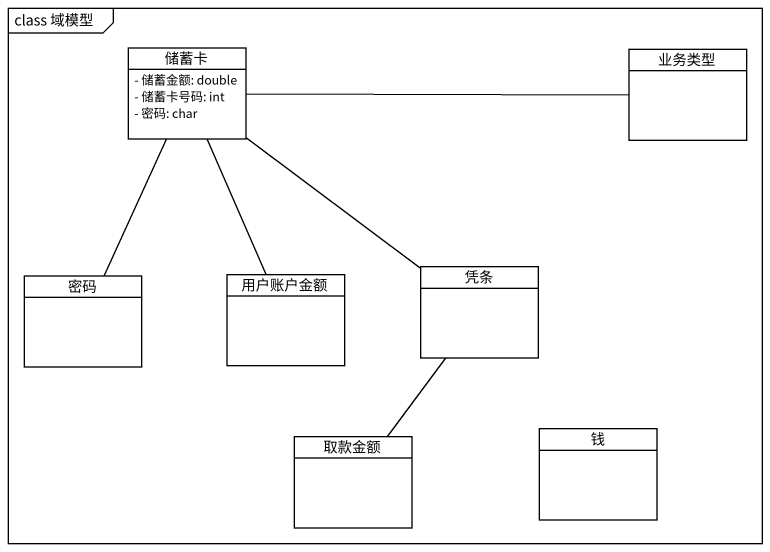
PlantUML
@startuml
mainframe class 域模型
hide circle
hide empty members
skinparam classAttributeIconSize 0
class 储蓄卡 {
  - 储蓄金额: double
  - 储蓄卡号码: int
  - 密码: char
}
class 业务类型
class 凭条
class 密码
class 用户账户金额
class 取款金额
class 钱
储蓄卡 -right- 业务类型
储蓄卡 -- 凭条
储蓄卡 -- 密码
储蓄卡 -- 用户账户金额
凭条 -- 取款金额
@enduml
